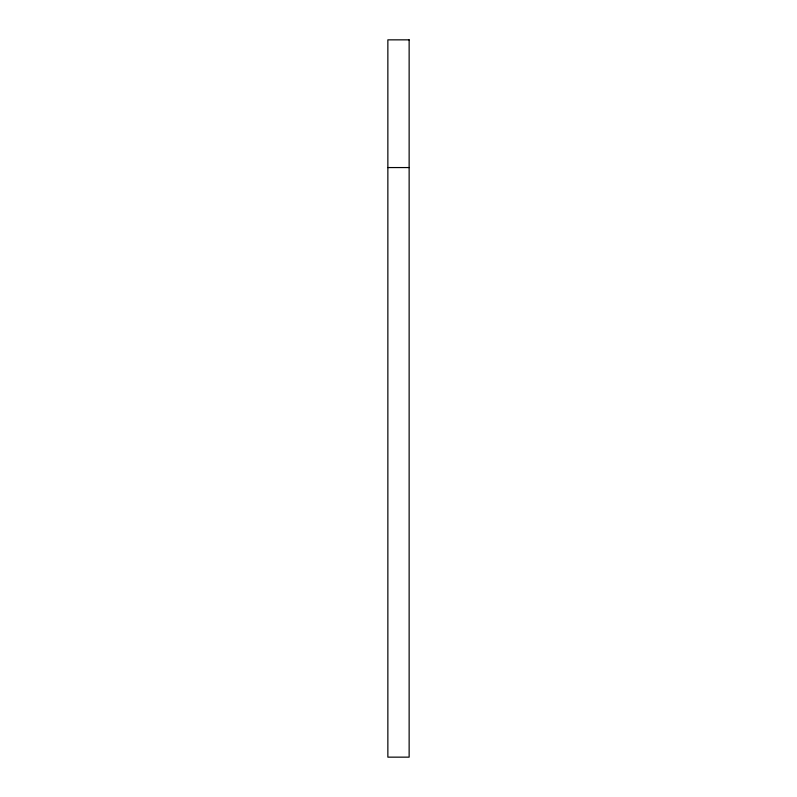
<?xml version="1.0" encoding="UTF-8"?>
<svg xmlns="http://www.w3.org/2000/svg" width="797" height="797" viewBox="0 0 797 797"><rect width="100%" height="100%" fill="white"/><g stroke="black" fill="none" stroke-linecap="round" stroke-linejoin="round"><path stroke-width="1.2" d="M387.86 167.559L409.14 167.559M409.14 39.85L387.86 39.85L387.86 757.15L409.14 757.15L409.14 39.85"/></g></svg>
